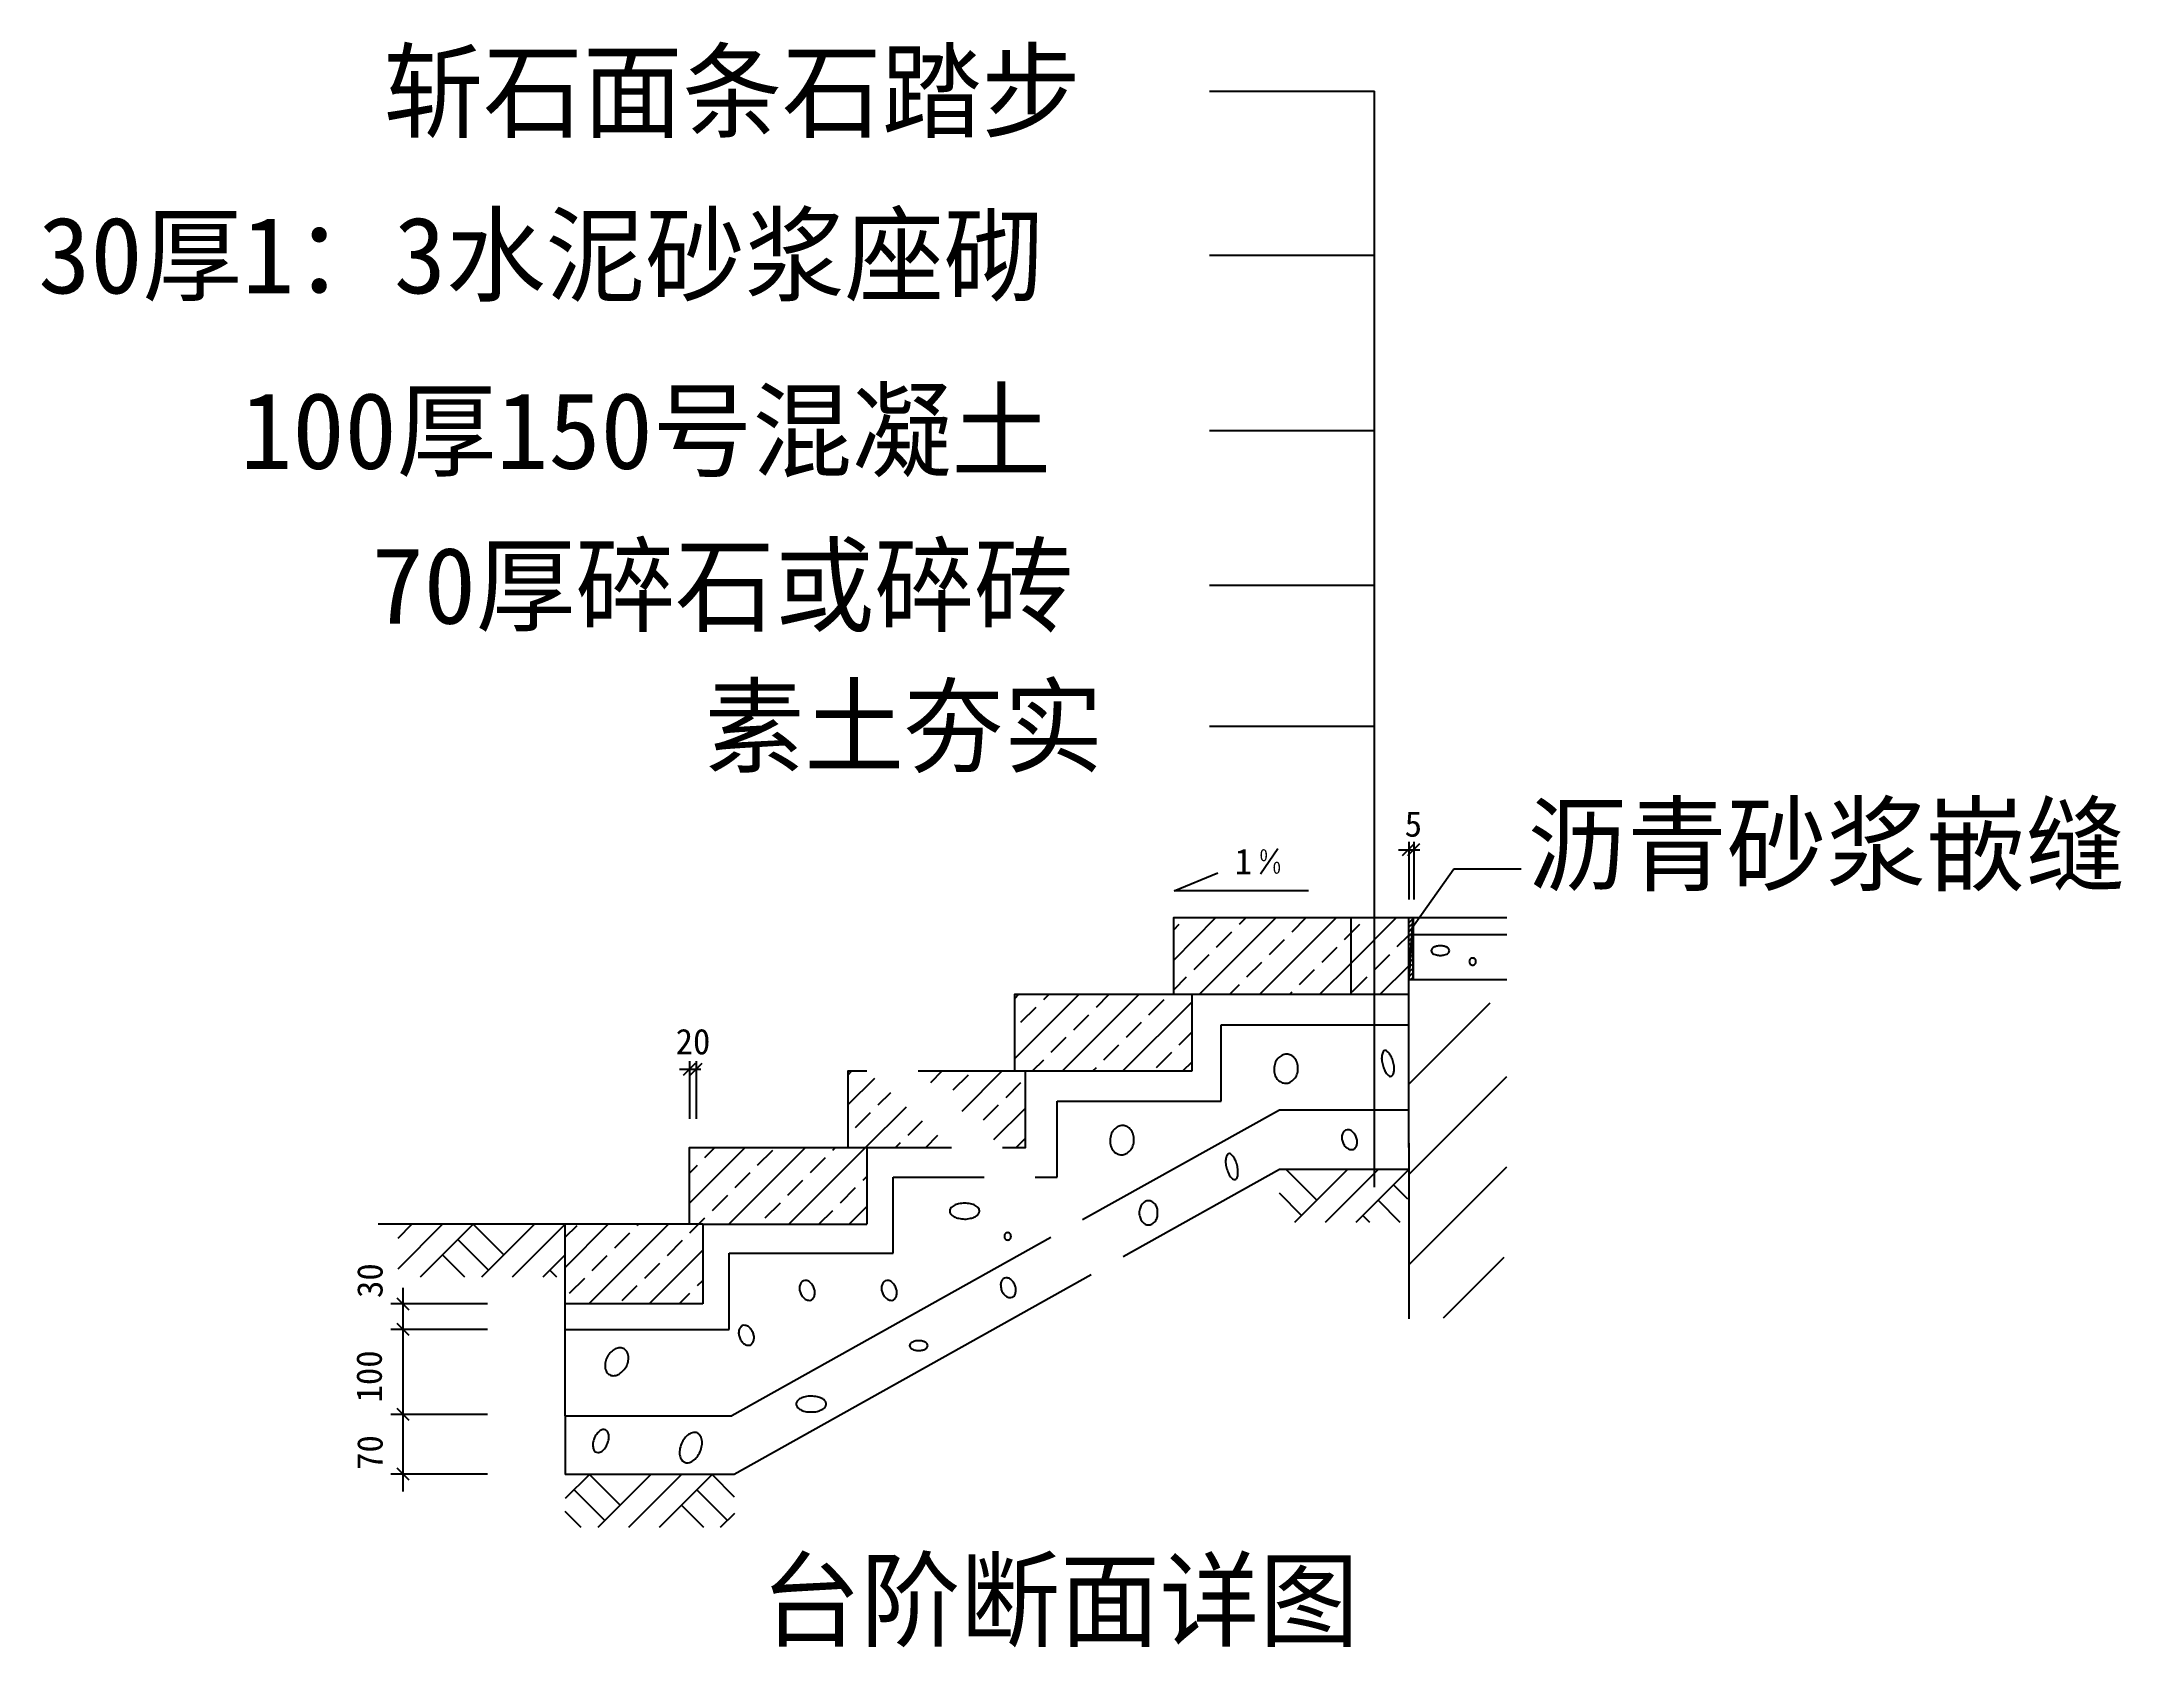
# Model space of a CAD drawing. Header units: metres. Extents: x 139.4 to 220.8, y -275.5 to -212.6.
import ezdxf

# ---------------------------------------------------------------- set-up
doc = ezdxf.new("R2010")
doc.units = ezdxf.units.M

msp = doc.modelspace()

# ---------------------------------------------------------------- hatches: boundary and pattern name
h = msp.add_hatch()
h.set_pattern_fill('SOLID')
h.paths.add_polyline_path([(192.88, -246.92), (193.05, -246.92), (192.88, -249.34), (192.88, -249.34), (192.88, -246.92)])
h = msp.add_hatch()
h.set_pattern_fill('SOLID')
h.paths.add_polyline_path([(193.05, -249.34), (192.88, -249.34), (193.05, -246.92), (193.05, -246.92), (193.05, -249.34)])

# ---------------------------------------------------------------- linework, layer by layer
for p, q in [((185.08, -214.57), (191.54, -214.57)), ((191.54, -246.92), (191.54, -214.57)), ((185.08, -220.98), (191.54, -220.98)), ((185.08, -227.85), (191.54, -227.85)), ((185.08, -233.91), (191.54, -233.91)), ((185.08, -239.43), (191.54, -239.43)), ((187.76, -244.23), (187.07, -245.22)), ((192.88, -243.95), (192.88, -246.21)), ((193.08, -243.95), (193.08, -246.21)), ((192.48, -244.26), (193.32, -244.26)), ((192.94, -247.42), (194.65, -245.01)), ((194.65, -245.01), (197.28, -245.01)), ((183.7, -245.87), (185.4, -245.17)), ((188.96, -245.87), (183.7, -245.87)), ((183.68, -248.58), (185.33, -246.92)), ((183.68, -247.4), (183.89, -247.18)), ((184.69, -249.92), (187.69, -246.92)), ((185.36, -248.07), (185.95, -247.48)), ((186.25, -247.18), (186.51, -246.92)), ((188.31, -247.48), (188.87, -246.92)), ((189.16, -247.8), (190.05, -246.92)), ((190.61, -248.71), (192.4, -246.92)), ((190.61, -247.53), (190.96, -247.18)), ((191.54, -257.47), (191.54, -246.92)), ((192.88, -246.92), (196.72, -246.92)), ((187.05, -249.92), (189.16, -247.8)), ((187.43, -248.36), (188.01, -247.77)), ((189.49, -248.66), (190.08, -248.07)), ((190.37, -247.77), (190.61, -247.53)), ((192.43, -248.05), (192.88, -247.6)), ((184.48, -248.95), (185.07, -248.36)), ((186.54, -249.24), (187.13, -248.66)), ((188.6, -249.54), (189.16, -248.98)), ((189.16, -248.98), (189.19, -248.95)), ((189.4, -249.92), (190.61, -248.71)), ((191.55, -248.95), (192.14, -248.36)), ((191.76, -249.92), (192.88, -248.8)), ((177.46, -252.43), (179.98, -249.92)), ((177.46, -250.08), (177.62, -249.92)), ((178.59, -250.13), (178.8, -249.92)), ((179.33, -252.92), (182.33, -249.92)), ((180.65, -250.42), (181.15, -249.92)), ((183.68, -249.75), (184.18, -249.24)), ((185.87, -249.92), (186.25, -249.54)), ((188.22, -249.92), (188.31, -249.83)), ((190.67, -249.83), (191.25, -249.24)), ((177.7, -251.01), (178.29, -250.42)), ((179.77, -251.31), (180.36, -250.72)), ((181.69, -252.92), (184.4, -250.21)), ((182.71, -250.72), (183.3, -250.13)), ((192.88, -253.44), (196.07, -250.25)), ((181.83, -251.6), (182.42, -251.01)), ((183.89, -251.9), (184.4, -251.39)), ((178.88, -252.19), (179.47, -251.6)), ((180.94, -252.48), (181.53, -251.9)), ((183.01, -252.78), (183.6, -252.19)), ((164.33, -252.85), (165.17, -252.85)), ((164.73, -252.54), (164.73, -254.8)), ((164.99, -252.54), (164.99, -254.8)), ((170.94, -253.07), (171.08, -252.92)), ((170.94, -254.24), (171.98, -253.2)), ((174.17, -253.37), (174.62, -252.92)), ((175.05, -253.66), (175.64, -253.07)), ((175.4, -254.49), (176.97, -252.92)), ((178.15, -252.92), (178.59, -252.48)), ((180.51, -252.92), (180.65, -252.78)), ((184.04, -252.92), (184.4, -252.57)), ((192.88, -256.98), (196.72, -253.14)), ((172.11, -254.25), (172.6, -253.76)), ((177.12, -253.96), (177.7, -253.37)), ((171.22, -255.14), (171.81, -254.55)), ((171.62, -255.92), (173.22, -254.32)), ((176.23, -254.84), (176.82, -254.25)), ((176.64, -255.61), (177.88, -254.38)), ((173.29, -255.43), (173.84, -254.88)), ((173.97, -255.92), (174.45, -255.44)), ((177.51, -255.92), (177.88, -255.55)), ((164.72, -258.1), (166.9, -255.92)), ((165.33, -256.31), (165.72, -255.92)), ((166.26, -258.92), (169.26, -255.92)), ((167.39, -256.61), (167.98, -256.02)), ((168.61, -258.92), (171.62, -255.92)), ((169.46, -256.9), (170.05, -256.31)), ((170.34, -256.02), (170.44, -255.92)), ((172.79, -255.92), (172.99, -255.72)), ((164.72, -256.92), (165.04, -256.61)), ((166.51, -257.49), (167.1, -256.9)), ((168.57, -257.79), (169.16, -257.2)), ((171.52, -257.2), (171.66, -257.05)), ((189.28, -257.98), (188.08, -256.78)), ((190.48, -256.78), (188.41, -258.85)), ((191.68, -256.78), (189.61, -258.85)), ((192.88, -256.78), (190.81, -258.85)), ((192.88, -260.51), (196.72, -256.67)), ((165.63, -258.38), (166.22, -257.79)), ((167.69, -258.67), (168.28, -258.08)), ((170.63, -258.08), (171.22, -257.49)), ((188.68, -258.58), (187.82, -257.71)), ((192.55, -258.85), (191.68, -257.98)), ((192.84, -257.94), (192.28, -257.38)), ((165.08, -258.92), (165.33, -258.67)), ((169.79, -258.92), (170.34, -258.38)), ((170.97, -258.92), (171.66, -258.23)), ((191.35, -258.85), (191.08, -258.58)), ((155.06, -258.92), (153.3, -260.68)), ((153.86, -258.92), (153.3, -259.48)), ((156.26, -258.92), (154.18, -261)), ((156.86, -260.72), (155.66, -259.52)), ((157.46, -260.12), (156.26, -258.92)), ((158.66, -258.92), (156.58, -261)), ((159.86, -258.92), (157.78, -261)), ((159.86, -260.61), (161.54, -258.92)), ((159.86, -259.43), (160.32, -258.97)), ((160.78, -262.04), (163.9, -258.92)), ((161.8, -259.85), (162.39, -259.26)), ((162.68, -258.97), (162.72, -258.92)), ((163.86, -260.14), (164.45, -259.55)), ((164.74, -259.26), (165.08, -258.92)), ((155.93, -261), (155.06, -260.12)), ((159.86, -260.12), (158.98, -261)), ((160.91, -260.73), (161.5, -260.14)), ((162.98, -261.03), (163.56, -260.44)), ((163.14, -262.04), (165.24, -259.94)), ((194.24, -262.59), (196.62, -260.21)), ((159.53, -261), (159.26, -260.72)), ((160.03, -261.62), (160.62, -261.03)), ((162.09, -261.91), (162.68, -261.32)), ((165.04, -261.32), (165.24, -261.12)), ((156.82, -262.04), (153.03, -262.04)), ((153.51, -269.38), (153.51, -261.41)), ((164.32, -262.04), (164.74, -261.62)), ((156.82, -263.04), (153.03, -263.04)), ((156.82, -266.37), (153.03, -266.37)), ((156.82, -268.71), (153.03, -268.71)), ((160.81, -268.72), (159.86, -269.66)), ((161.41, -270.52), (160.21, -269.32)), ((162.01, -269.92), (160.81, -268.72)), ((163.21, -268.72), (161.13, -270.79)), ((164.41, -268.72), (162.33, -270.79)), ((165.61, -268.72), (163.53, -270.79)), ((166.21, -270.52), (165.01, -269.32)), ((166.48, -269.6), (165.61, -268.72)), ((160.48, -270.79), (159.86, -270.17)), ((165.28, -270.79), (164.41, -269.92)), ((166.48, -270.24), (165.93, -270.79))]:
    msp.add_line(p, q)
for points in [[(192.64, -244.49), (193.11, -244.02)], [(192.84, -244.49), (193.31, -244.02)], [(183.68, -249.92), (183.68, -246.92), (190.61, -246.92)], [(190.61, -246.92), (190.61, -249.92)], [(190.61, -246.92), (192.88, -246.92)], [(192.88, -246.92), (193.05, -246.92), (192.88, -249.34), (192.88, -249.34), (192.88, -246.92)], [(193.05, -249.34), (192.88, -249.34), (193.05, -246.92), (193.05, -246.92), (193.05, -249.34)], [(192.88, -247.32), (192.88, -246.92)], [(192.88, -247.58), (192.88, -246.92)], [(193.05, -247.32), (193.05, -246.92)], [(193.05, -249.34), (193.05, -247.32)], [(192.88, -255.92), (192.88, -247.58)], [(192.88, -247.58), (196.72, -247.58)], [(177.46, -252.92), (177.46, -249.92), (184.4, -249.92)], [(184.4, -249.92), (192.88, -249.92)], [(184.4, -252.92), (184.4, -249.92)], [(192.88, -249.34), (196.72, -249.34)], [(185.54, -251.12), (192.88, -251.12)], [(185.54, -254.1), (185.54, -251.12)], [(164.49, -253.08), (164.96, -252.61)], [(164.75, -253.08), (165.22, -252.61)], [(170.94, -255.92), (170.94, -252.92), (171.67, -252.92)], [(173.67, -252.92), (177.88, -252.92)], [(176.98, -255.92), (177.88, -255.92), (177.88, -252.92)], [(177.88, -252.92), (184.4, -252.92)], [(179.12, -257.08), (179.12, -254.1)], [(179.12, -254.1), (184.19, -254.1)], [(187.82, -254.45), (180.11, -258.75)], [(184.19, -254.1), (185.54, -254.1)], [(192.88, -254.45), (187.82, -254.45)], [(164.72, -258.92), (164.72, -255.92), (171.66, -255.92)], [(171.66, -255.94), (171.66, -255.92)], [(171.66, -255.92), (174.98, -255.92)], [(171.66, -255.94), (171.66, -258.92)], [(192.88, -255.75), (192.88, -262.63)], [(172.7, -257.08), (176.26, -257.08)], [(172.7, -260.06), (172.7, -257.08)], [(178.26, -257.08), (179.12, -257.08)], [(187.82, -256.78), (181.7, -260.2)], [(192.88, -256.78), (187.82, -256.78)], [(159.86, -258.92), (152.54, -258.92)], [(159.86, -266.42), (159.86, -258.92)], [(165.24, -258.92), (159.86, -258.92)], [(165.24, -258.92), (170.32, -258.92)], [(165.24, -258.92), (165.24, -262.04)], [(178.87, -259.44), (166.38, -266.42)], [(170.32, -258.92), (171.66, -258.92)], [(166.28, -260.06), (171.35, -260.06)], [(166.28, -263.04), (166.28, -260.06)], [(171.35, -260.06), (172.7, -260.06)], [(180.45, -260.9), (166.47, -268.72)], [(153.75, -262.28), (153.28, -261.81)], [(165.24, -262.04), (159.86, -262.04)], [(153.75, -263.28), (153.28, -262.81)], [(159.86, -263.04), (164.93, -263.04)], [(164.93, -263.04), (166.28, -263.04)], [(153.75, -266.61), (153.28, -266.14)], [(159.86, -266.42), (166.38, -266.42)], [(159.86, -266.42), (159.86, -268.72)], [(153.75, -268.94), (153.28, -268.47)], [(166.47, -268.72), (159.86, -268.72)]]:
    msp.add_lwpolyline(points)
for points in [[(194.47, -248.21, 0.17), (194.45, -248.15, 0.11), (194.37, -248.08, 0.07), (194.26, -248.04, 0.05), (194.12, -248.02, 0.05), (193.97, -248.04, 0.07), (193.86, -248.08, 0.11), (193.78, -248.15, 0.17), (193.76, -248.21, 0.17), (193.78, -248.28, 0.11), (193.86, -248.35, 0.07), (193.97, -248.38, 0.05), (194.12, -248.4, 0.05), (194.26, -248.38, 0.07), (194.37, -248.35, 0.11), (194.45, -248.28, 0.17), (194.47, -248.21, 0.17)], [(195.25, -248.64, 0.09), (195.26, -248.69, 0.1), (195.29, -248.74, 0.1), (195.33, -248.77, 0.11), (195.38, -248.78, 0.11), (195.43, -248.77, 0.1), (195.47, -248.74, 0.1), (195.5, -248.69, 0.09), (195.51, -248.64, 0.09), (195.5, -248.58, 0.1), (195.47, -248.54, 0.1), (195.43, -248.51, 0.11), (195.38, -248.5, 0.11), (195.33, -248.51, 0.1), (195.29, -248.54, 0.1), (195.26, -248.58, 0.09), (195.25, -248.64, 0.09)], [(187.61, -252.78, 0.08), (187.62, -253.01, 0.09), (187.7, -253.2, 0.1), (187.84, -253.34, 0.12), (188.01, -253.4, 0.12), (188.19, -253.38, 0.1), (188.36, -253.27, 0.09), (188.48, -253.11, 0.08), (188.54, -252.89, 0.08), (188.53, -252.66, 0.09), (188.45, -252.47, 0.1), (188.31, -252.33, 0.12), (188.14, -252.27, 0.12), (187.96, -252.29, 0.1), (187.79, -252.4, 0.09), (187.67, -252.57, 0.08), (187.61, -252.78, 0.08)], [(191.86, -252.68, 0.04), (191.93, -252.88, 0.06), (192.01, -253.02, 0.1), (192.12, -253.12, 0.2), (192.19, -253.13, 0.2), (192.25, -253.09, 0.1), (192.3, -252.95, 0.06), (192.31, -252.79, 0.04), (192.27, -252.58, 0.04), (192.2, -252.38, 0.06), (192.12, -252.24, 0.1), (192.01, -252.14, 0.2), (191.94, -252.12, 0.2), (191.88, -252.17, 0.1), (191.83, -252.31, 0.06), (191.82, -252.47, 0.04), (191.86, -252.68, 0.04)], [(181.19, -255.58, 0.08), (181.2, -255.81, 0.09), (181.28, -256, 0.1), (181.42, -256.14, 0.12), (181.59, -256.2, 0.12), (181.77, -256.18, 0.1), (181.94, -256.07, 0.09), (182.06, -255.9, 0.08), (182.12, -255.68, 0.08), (182.11, -255.46, 0.09), (182.03, -255.26, 0.1), (181.89, -255.12, 0.12), (181.72, -255.06, 0.12), (181.54, -255.08, 0.1), (181.37, -255.19, 0.09), (181.25, -255.36, 0.08), (181.19, -255.58, 0.08)], [(190.3, -255.71, 0.07), (190.38, -255.86, 0.08), (190.49, -255.95, 0.11), (190.61, -256, 0.14), (190.71, -255.99, 0.14), (190.8, -255.92, 0.11), (190.85, -255.8, 0.08), (190.86, -255.67, 0.07), (190.82, -255.51, 0.07), (190.74, -255.37, 0.08), (190.64, -255.27, 0.11), (190.52, -255.22, 0.14), (190.41, -255.24, 0.14), (190.33, -255.3, 0.11), (190.27, -255.42, 0.08), (190.26, -255.56, 0.07), (190.3, -255.71, 0.07)], [(185.75, -256.72, 0.04), (185.82, -256.92, 0.06), (185.9, -257.06, 0.1), (186.01, -257.16, 0.2), (186.08, -257.17, 0.2), (186.14, -257.13, 0.1), (186.19, -256.99, 0.06), (186.19, -256.82, 0.04), (186.16, -256.61, 0.04), (186.09, -256.41, 0.06), (186.01, -256.27, 0.1), (185.9, -256.17, 0.2), (185.83, -256.16, 0.2), (185.77, -256.21, 0.1), (185.72, -256.34, 0.06), (185.71, -256.51, 0.04), (185.75, -256.72, 0.04)], [(182.33, -258.48, 0.08), (182.36, -258.66, 0.09), (182.44, -258.81, 0.11), (182.56, -258.92, 0.13), (182.69, -258.95, 0.13), (182.82, -258.92, 0.11), (182.95, -258.81, 0.09), (183.03, -258.66, 0.08), (183.05, -258.48, 0.08), (183.03, -258.29, 0.09), (182.95, -258.14, 0.11), (182.82, -258.03, 0.13), (182.69, -258, 0.13), (182.56, -258.03, 0.11), (182.44, -258.14, 0.09), (182.36, -258.29, 0.08), (182.33, -258.48, 0.08)], [(175.49, -258.1, 0.05), (175.26, -258.12, 0.07), (175.08, -258.19, 0.11), (174.94, -258.3, 0.17), (174.91, -258.41, 0.17), (174.94, -258.51, 0.11), (175.08, -258.63, 0.07), (175.26, -258.69, 0.05), (175.49, -258.72, 0.05), (175.73, -258.69, 0.07), (175.91, -258.63, 0.11), (176.04, -258.51, 0.17), (176.08, -258.41, 0.17), (176.04, -258.3, 0.11), (175.91, -258.19, 0.07), (175.73, -258.12, 0.05), (175.49, -258.1, 0.05)], [(177.05, -259.4, 0.09), (177.06, -259.45, 0.1), (177.09, -259.5, 0.1), (177.13, -259.53, 0.11), (177.18, -259.54, 0.11), (177.23, -259.53, 0.1), (177.27, -259.5, 0.1), (177.3, -259.45, 0.09), (177.31, -259.4, 0.09), (177.3, -259.34, 0.1), (177.27, -259.29, 0.1), (177.23, -259.26, 0.11), (177.18, -259.25, 0.11), (177.13, -259.26, 0.1), (177.09, -259.29, 0.1), (177.06, -259.34, 0.09), (177.05, -259.4, 0.09)], [(169.07, -261.61, 0.07), (169.15, -261.75, 0.08), (169.25, -261.85, 0.11), (169.38, -261.9, 0.14), (169.48, -261.89, 0.14), (169.57, -261.82, 0.11), (169.62, -261.7, 0.08), (169.63, -261.56, 0.07), (169.59, -261.41, 0.07), (169.51, -261.27, 0.08), (169.41, -261.17, 0.11), (169.29, -261.12, 0.14), (169.18, -261.14, 0.14), (169.1, -261.2, 0.11), (169.04, -261.32, 0.08), (169.03, -261.46, 0.07), (169.07, -261.61, 0.07)], [(172.28, -261.61, 0.07), (172.36, -261.75, 0.08), (172.47, -261.85, 0.11), (172.59, -261.9, 0.14), (172.69, -261.89, 0.14), (172.78, -261.82, 0.11), (172.83, -261.7, 0.08), (172.84, -261.56, 0.07), (172.8, -261.41, 0.07), (172.72, -261.27, 0.08), (172.62, -261.17, 0.11), (172.5, -261.12, 0.14), (172.39, -261.14, 0.14), (172.31, -261.2, 0.11), (172.25, -261.32, 0.08), (172.24, -261.46, 0.07), (172.28, -261.61, 0.07)], [(176.94, -261.51, 0.07), (177.02, -261.65, 0.08), (177.13, -261.75, 0.11), (177.25, -261.79, 0.14), (177.35, -261.78, 0.14), (177.44, -261.72, 0.11), (177.49, -261.6, 0.08), (177.5, -261.46, 0.07), (177.46, -261.3, 0.07), (177.38, -261.16, 0.08), (177.28, -261.07, 0.11), (177.16, -261.02, 0.14), (177.05, -261.03, 0.14), (176.97, -261.1, 0.11), (176.91, -261.21, 0.08), (176.91, -261.35, 0.07), (176.94, -261.51, 0.07)], [(166.69, -263.37, 0.07), (166.77, -263.51, 0.08), (166.87, -263.61, 0.11), (167, -263.66, 0.14), (167.1, -263.65, 0.14), (167.18, -263.58, 0.11), (167.24, -263.46, 0.08), (167.25, -263.32, 0.07), (167.21, -263.17, 0.07), (167.13, -263.03, 0.08), (167.03, -262.93, 0.11), (166.9, -262.88, 0.14), (166.8, -262.89, 0.14), (166.72, -262.96, 0.11), (166.66, -263.08, 0.08), (166.65, -263.22, 0.07), (166.69, -263.37, 0.07)], [(161.51, -264.1, 0.07), (161.43, -264.31, 0.08), (161.42, -264.51, 0.11), (161.48, -264.7, 0.13), (161.59, -264.81, 0.13), (161.74, -264.85, 0.11), (161.93, -264.81, 0.08), (162.09, -264.69, 0.07), (162.24, -264.51, 0.07), (162.32, -264.3, 0.08), (162.33, -264.1, 0.11), (162.27, -263.91, 0.13), (162.16, -263.8, 0.13), (162.01, -263.76, 0.11), (161.82, -263.8, 0.08), (161.66, -263.92, 0.07), (161.51, -264.1, 0.07)], [(174.05, -263.67, 0.17), (174.03, -263.61, 0.11), (173.95, -263.54, 0.07), (173.84, -263.5, 0.05), (173.7, -263.48, 0.05), (173.55, -263.5, 0.07), (173.45, -263.54, 0.11), (173.36, -263.61, 0.17), (173.34, -263.67, 0.17), (173.36, -263.74, 0.11), (173.45, -263.81, 0.07), (173.55, -263.85, 0.05), (173.7, -263.86, 0.05), (173.84, -263.85, 0.07), (173.95, -263.81, 0.11), (174.03, -263.74, 0.17), (174.05, -263.67, 0.17)], [(169.49, -265.65, 0.05), (169.25, -265.68, 0.07), (169.07, -265.74, 0.11), (168.94, -265.85, 0.17), (168.9, -265.96, 0.17), (168.94, -266.07, 0.11), (169.07, -266.18, 0.07), (169.25, -266.25, 0.05), (169.49, -266.27, 0.05), (169.72, -266.25, 0.07), (169.9, -266.18, 0.11), (170.04, -266.07, 0.17), (170.07, -265.96, 0.17), (170.04, -265.85, 0.11), (169.9, -265.74, 0.07), (169.72, -265.68, 0.05), (169.49, -265.65, 0.05)], [(160.99, -267.31, 0.06), (160.94, -267.49, 0.07), (160.95, -267.65, 0.11), (161, -267.79, 0.16), (161.08, -267.85, 0.16), (161.18, -267.86, 0.11), (161.31, -267.8, 0.07), (161.42, -267.68, 0.06), (161.51, -267.51, 0.06), (161.56, -267.33, 0.07), (161.56, -267.17, 0.11), (161.51, -267.03, 0.16), (161.43, -266.97, 0.16), (161.33, -266.96, 0.11), (161.2, -267.02, 0.07), (161.09, -267.14, 0.06), (160.99, -267.31, 0.06)], [(164.41, -267.51, 0.06), (164.34, -267.76, 0.08), (164.34, -267.97, 0.11), (164.42, -268.15, 0.15), (164.53, -268.24, 0.15), (164.67, -268.26, 0.11), (164.86, -268.18, 0.08), (165.01, -268.04, 0.06), (165.14, -267.82, 0.06), (165.21, -267.58, 0.08), (165.21, -267.37, 0.11), (165.13, -267.19, 0.15), (165.02, -267.09, 0.15), (164.88, -267.08, 0.11), (164.69, -267.15, 0.08), (164.54, -267.3, 0.06), (164.41, -267.51, 0.06)]]:
    msp.add_lwpolyline(points, format="xyb")

# ---------------------------------------------------------------- texts
for s, height, p in [('斩石面条石踏步', 3, (152.75, -216.07)), ('30厚1：3水泥砂浆座砌', 3, (139.23, -222.48)), ('100厚150号混凝土', 3, (147.14, -229.35)), ('70厚碎石或碎砖', 3, (152.28, -235.41)), ('素土夯实', 3, (165.32, -240.93)), ('沥青砂浆嵌缝', 3, (197.53, -245.56)), ('5', 1, (192.72, -243.75)), ('1', 1, (186.07, -245.22)), ('0', 0.48, (187.04, -244.71)), ('0', 0.48, (187.55, -245.2)), ('20', 1, (164.18, -252.27)), ('台阶断面详图', 3, (167.53, -275.14))]:
    msp.add_text(s, height=height).set_placement(p)
for s, p in [('30', (152.71, -261.81)), ('100 ', (152.68, -265.9)), ('70', (152.71, -268.54))]:
    msp.add_text(s, height=1, rotation=90).set_placement(p)

doc.saveas('drawing.dxf')
